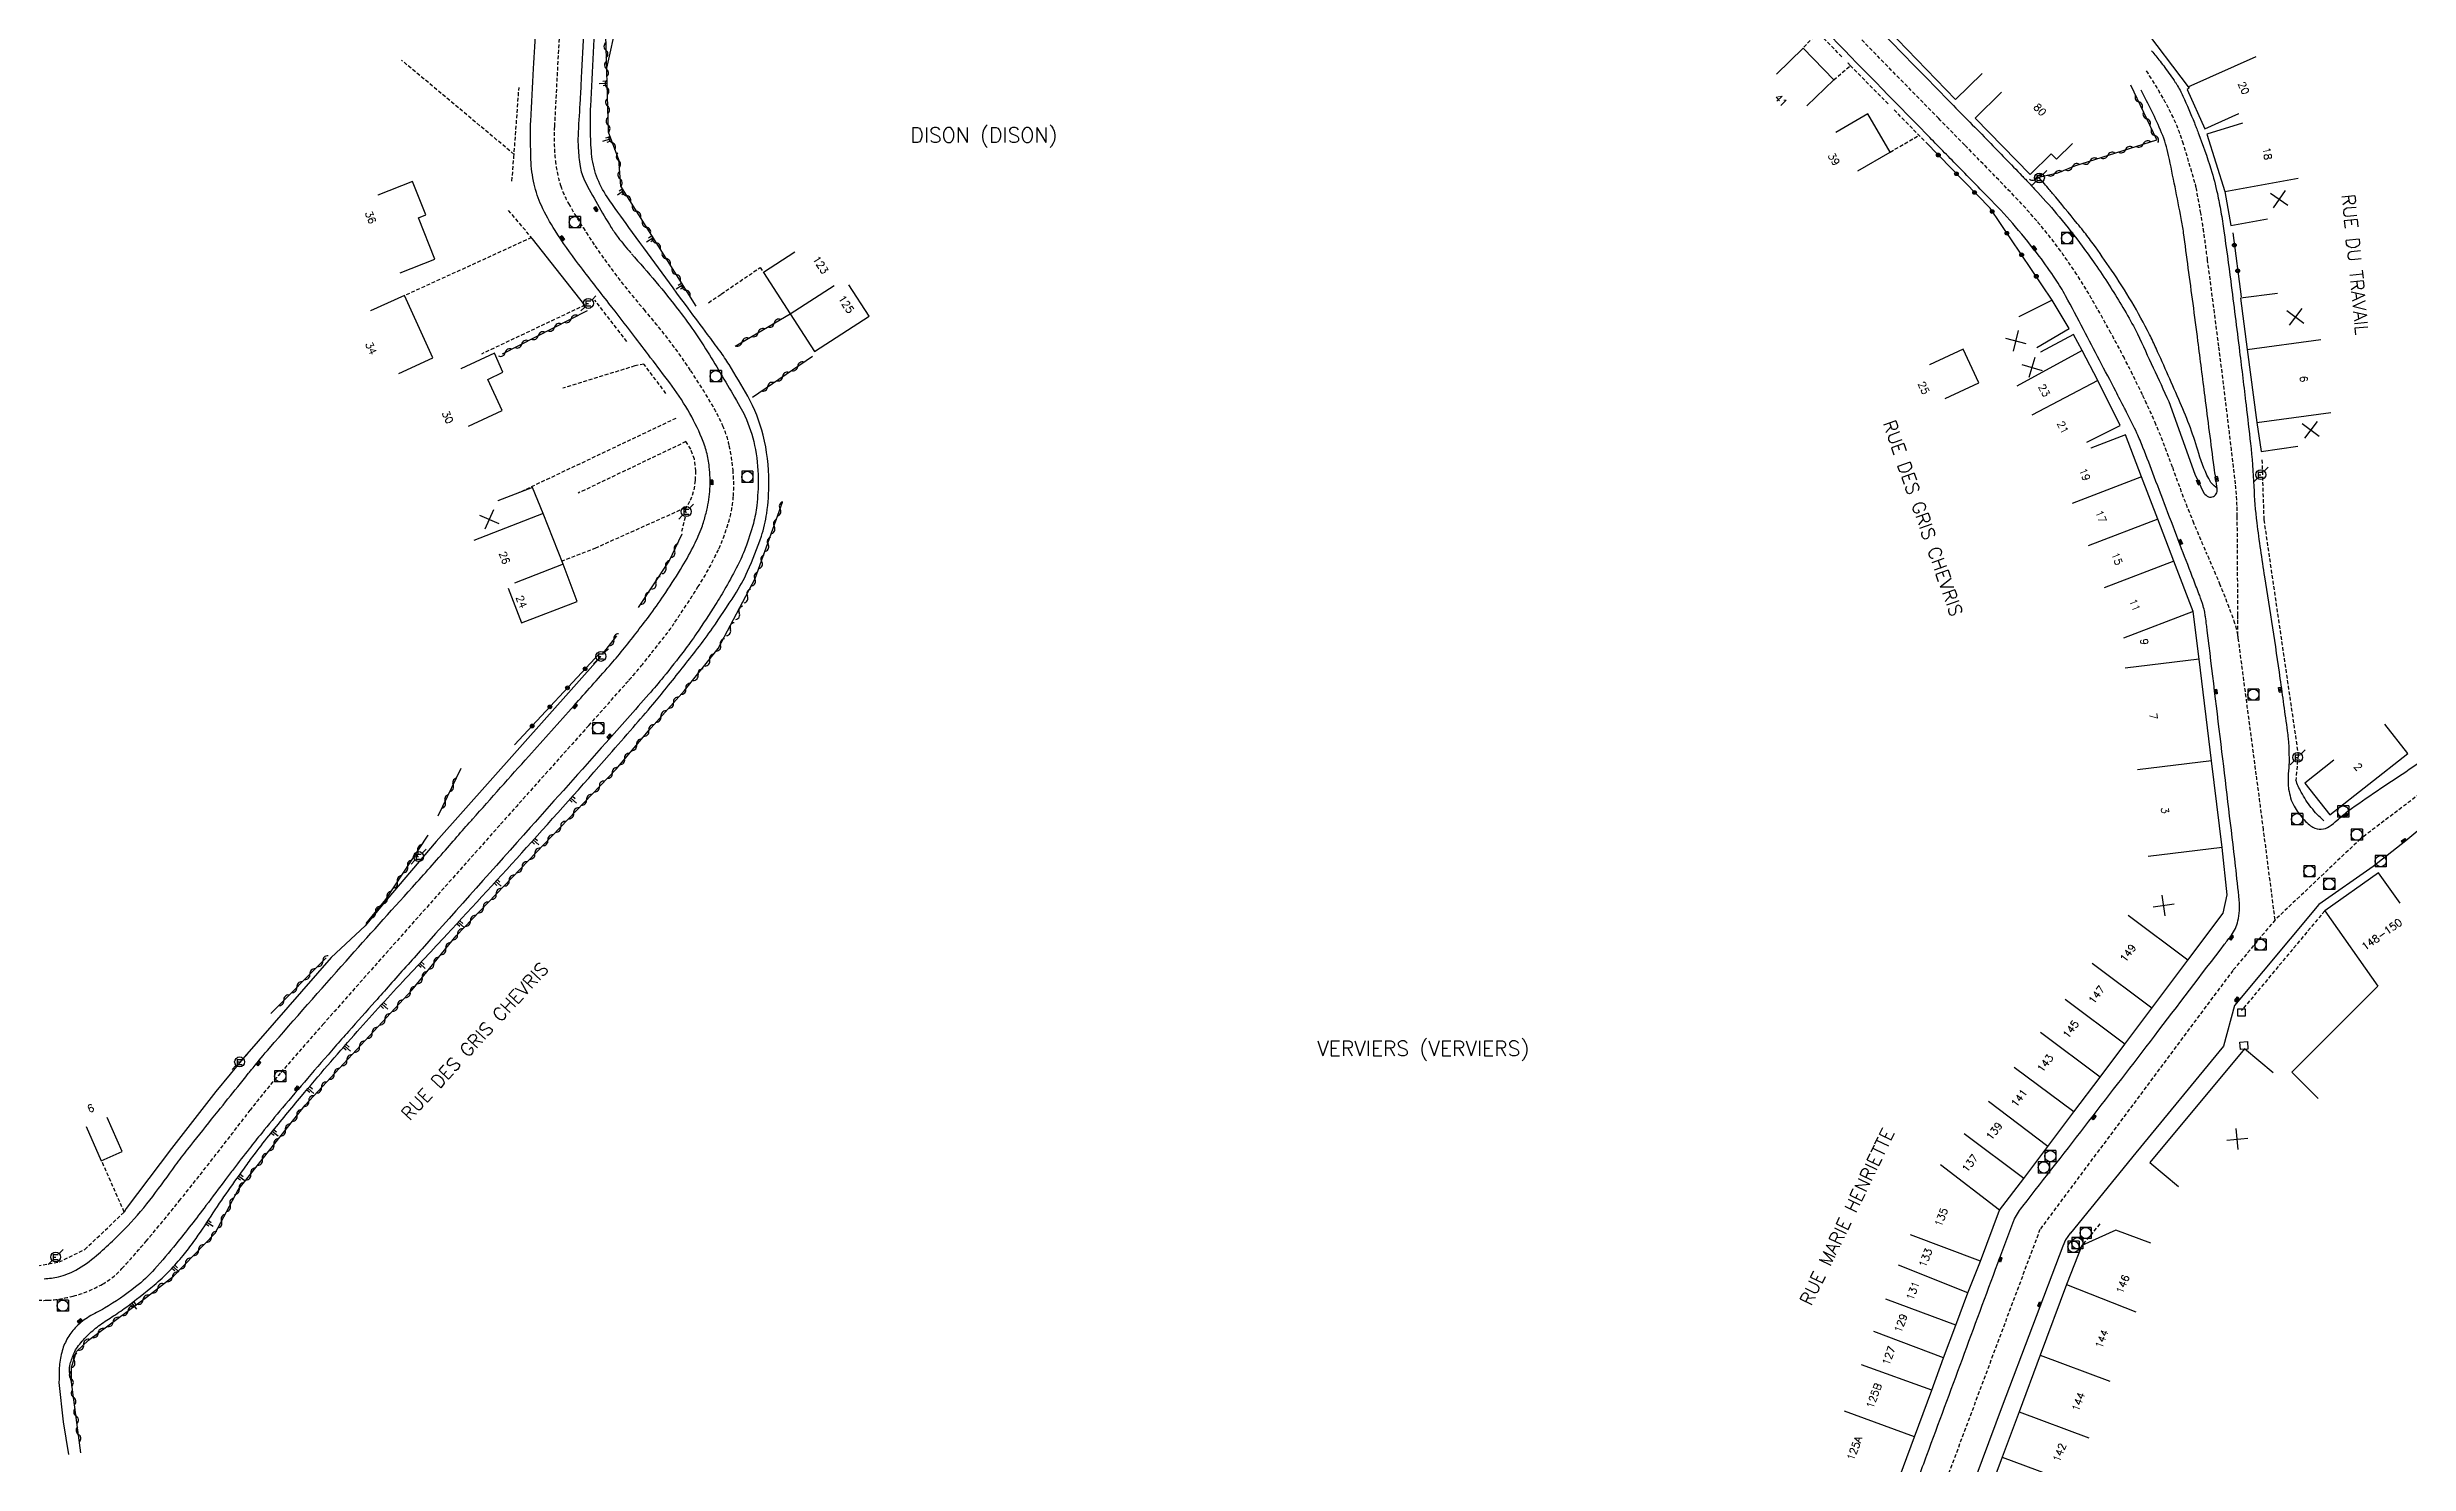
# Model space of a CAD drawing. Header units: millimetres. Extents: x 256000 to 257000, y 144000 to 145001.
# Drawn here: x 256398 to 256714.9, y 144309 to 144499.1 of the extents above; entities that cross this region are included whole.
import ezdxf
from ezdxf.enums import TextEntityAlignment as Align

# ---------------------------------------------------------------- set-up
doc = ezdxf.new("R2010")
doc.units = ezdxf.units.MM
doc.linetypes.add('DASHED', pattern=[0.75, 0.5, -0.25])
doc.layers.get('0').update_dxf_attribs({"linetype": 'CONTINUOUS'})
for name, color, linetype in [('W0001', 6, 'DASHED'), ('W0008', 7, 'CONTINUOUS'), ('W0100', 7, 'CONTINUOUS'), ('W0112', 1, 'DASHED'), ('W0211', 2, 'CONTINUOUS'), ('W0310', 3, 'CONTINUOUS'), ('W0322', 7, 'CONTINUOUS'), ('W0400', 7, 'CONTINUOUS'), ('W0420', 7, 'CONTINUOUS'), ('W0471', 7, 'CONTINUOUS'), ('W0980', 7, 'CONTINUOUS'), ('W0989', 7, 'CONTINUOUS'), ('W0991', 7, 'CONTINUOUS'), ('W1102', 7, 'CONTINUOUS')]:
    doc.layers.add(name, color=color, linetype=linetype)
doc.styles.get("Standard").update_dxf_attribs({"font": 'romans.shx', "width": 0.85})

# ---------------------------------------------------------------- blocks, each defined once
blk = doc.blocks.new('T471')
for p, q in [((-0.333334, 0.333334), (-0.333334, -0.333334)), ((-0.333334, 0.333334), (0.333334, 0.333334)), ((-0.333334, 0), (0, 0)), ((0.500001, 0.500001), (1.000002, 1.000002)), ((-0.500001, -0.500001), (-1.000002, -1.000002)), ((-0.333334, -0.333334), (0.333334, -0.333334))]:
    blk.add_line(p, q)
blk.add_ellipse((0, 0), major_axis=(0.471405, 0.471405), ratio=1, start_param=5.4977871438, end_param=11.780972451)
blk = doc.blocks.new('T400')
for p, q in [((-0.15, 0.3), (0.15, 0.3)), ((-0.15, -0.25), (-0.15, 0.3)), ((-0.15, 0.15), (0.15, 0.15)), ((-0.15, 0), (0.15, 0)), ((0.15, 0.3), (0.15, -0.25)), ((-0.15, -0.15), (0.15, -0.15)), ((-0.15, -0.25), (-0.15, -0.3)), ((-0.15, -0.3), (0.15, -0.3)), ((0.15, -0.3), (0.15, -0.25))]:
    blk.add_line(p, q)
blk = doc.blocks.new('T420')
for p, q in [((0.75, 0.75), (-0.75, 0.75)), ((-0.75, 0.75), (-0.75, -0.75)), ((0.75, 0.75), (0.75, -0.75)), ((0.75, -0.75), (-0.75, -0.75))]:
    blk.add_line(p, q)
blk.add_ellipse((0, 0), major_axis=(-0.53, 0.53), ratio=1, start_param=3.926991, end_param=10.210176)
blk = doc.blocks.new('t112o')
at = {"color": 0, "linetype": 'Continuous'}
for p, q in [((-0.5, 0.5), (0.5, 0.5)), ((-0.5, -0.5), (-0.5, 0.5)), ((0.5, 0.5), (0.5, -0.5)), ((0.5, -0.5), (-0.5, -0.5))]:
    blk.add_line(p, q, dxfattribs=at)
blk = doc.blocks.new('t322o')
at = {"color": 0, "linetype": 'Continuous'}
for radius in [0.25, 0.15]:
    blk.add_circle((0, 0), radius, dxfattribs=at)
blk = doc.blocks.new('t310o')
at = {"color": 0, "linetype": 'Continuous'}
for centre, start, end in [((-0.5, 0.38), 216.8699, 323.1304), ((0.5, -0.37), 36.8699, 143.1303)]:
    blk.add_arc(centre, 0.625, start, end, dxfattribs=at)
blk = doc.blocks.new('t211o')
at = {"color": 0, "linetype": 'Continuous'}
for p, q in [((-0.29, 0.5), (-0.29, 0)), ((0, 1), (0, 0)), ((0.29, 0.5), (0.29, 0))]:
    blk.add_line(p, q, dxfattribs=at)
blk = doc.blocks.new('t991o')
at = {"color": 0, "linetype": 'Continuous'}
for p, q in [((-1, 1), (1, -1)), ((-1, -1), (1, 1))]:
    blk.add_line(p, q, dxfattribs=at)

msp = doc.modelspace()

# ---------------------------------------------------------------- linework, layer by layer
at = {"layer": 'W0001'}
for points in [[(256295.03, 144586.36, -0.000002), (256297.34, 144577.54, 0.000001), (256299.64, 144568.73, 0.000219)], [(256264.62, 144702.54, 0.000016), (256281.55, 144637.86, -0.000036)], [(256301.12, 144563.11, -0.000026), (256313.71, 144515.14, -0.002102)], [(256623.98, 144517.98, -0.000019), (256640.51, 144501.09, -0.000028), (256651.83, 144489.54, -0.00025), (256655.33, 144485.96, -0.000155), (256660.95, 144480.2, -0.016208), (256664.99, 144475.79, -0.018649), (256668.21, 144471.72, -0.015394), (256670.36, 144468.6, -0.012754), (256672.74, 144464.68, -0.005269), (256674.95, 144460.74, -0.006135), (256676.77, 144457.32, -0.007851), (256679.17, 144452.46, -0.009736), (256680.98, 144448.48, -0.018073), (256683.2, 144442.74, 0.014439), (256685.92, 144435.53, 0.007465), (256687.74, 144431.29, -0.007277), (256689.61, 144426.93, -0.013671), (256691.58, 144421.78, -0.046821), (256691.97, 144420.22, -0.004518), (256692.03, 144419.8, -0.000104), (256694.45, 144401.46, -0.000527), (256695.41, 144394.1, -0.000321), (256696.97, 144382.01), (256696.97, 144382.01)], [(256469.03, 144541.93, -0.000005), (256469.23, 144545.36, -0.053376)], [(256395.32, 144331.19, 0.06593), (256398.1, 144330.97, 0.052841), (256401.53, 144331.52, 0.062192), (256405.46, 144333.13, 0.078968), (256408.08, 144335.22, 0.009686), (256411.31, 144338.88, 0.006748), (256415.77, 144344.29, 0.006867), (256425.26, 144356.45, -0.016474), (256429.32, 144361.45, -0.002489), (256435.14, 144368.09, -0.000617), (256458.76, 144394.71, -0.000981), (256470.71, 144408.09, 0.002156), (256476.13, 144414.19, 0.010448), (256477.74, 144416.08, 0.004927), (256481.01, 144420.21, 0.017024), (256482.27, 144421.95, 0.006479), (256485.36, 144426.67, 0.034672), (256488.16, 144431.81, 0.044712), (256489.67, 144436.1, 0.045193), (256490.11, 144438.86, 0.03832), (256490.08, 144442.16, 0.033243), (256489.55, 144445.7, 0.046666), (256488.76, 144448.14, 0.030442), (256487.43, 144450.8, 0.015611), (256484.36, 144455.74, 0.032063), (256478.21, 144463.79, -0.029705), (256471.54, 144472.44, -0.019574), (256468, 144478.11, -0.050926), (256466.95, 144480.47, -0.052399), (256466.23, 144483.85, -0.039325), (256466.1, 144488.44, -0.000859), (256466.84, 144502.47, -0.000398), (256468.52, 144532.74)], [(256679.69, 144495.96, -0.029481), (256682.99, 144490.29, -0.042934), (256684.67, 144486.1, -0.002683), (256686.22, 144480.9, -0.023621), (256686.37, 144480.3, -0.005125), (256687, 144476.81, -0.007195), (256687.4, 144474.31, -0.002627), (256687.91, 144470.54, -0.000858), (256689.41, 144458.97, -0.00325), (256691.65, 144440.49, -0.020742), (256691.86, 144437.59, -0.006046), (256691.89, 144436.16, -0.000648), (256691.97, 144422.9, -0.001109), (256691.97, 144422.37, -0.000272), (256691.97, 144420.22), (256691.97, 144420.22)]]:
    msp.add_lwpolyline(points, format="xyb", dxfattribs=at)
msp.add_lwpolyline([(256731.47, 144411.24), (256721.16, 144402.53), (256708.43, 144392.88), (256696.97, 144382.01), (256691.31, 144375.23), (256665.42, 144340.48), (256651.03, 144302.02)], dxfattribs=at)
at = {"layer": 'W0008'}
msp.add_line((256470.2, 144464.49), (256463.17, 144473.38), dxfattribs=at)
for points in [[(256345.12, 144420.41, 0.000002), (256349.62, 144406.3, 0.000003), (256352.75, 144396.5, 0.00002)], [(256588.5, 144540.84, 0.000001), (256583.45, 144543.53, 0.000075)], [(256443.12, 144562.68, 0), (256444.4, 144561.69, 0.000003)], [(256464.57, 144519.81, -0.000004), (256465.18, 144531.04, -0.001345)], [(256626.03, 144519.56, 0.000005), (256635.51, 144509.93, -0.000025), (256637.61, 144507.8, -0.000265)], [(256621.4, 144516.94, 0.000003), (256616.26, 144522.16, 0.000022)], [(256647.94, 144303.97, 0.000564), (256650.25, 144310.2, -0.000353), (256659.77, 144335.96, -0.001329), (256661.9, 144341.66, -0.032252), (256662.01, 144341.89, -0.044008), (256663.13, 144343.61, 0.003126), (256680.78, 144366.42, 0.000166), (256690.18, 144378.73, 0.001667), (256691.11, 144379.96, 0.10702), (256691.99, 144381.86, 0.079951), (256692.16, 144384.64, 0.003838), (256691.66, 144389.23, 0.001149), (256689.84, 144404.56, 0.00008), (256687.87, 144420.82, 0.00165), (256687.77, 144421.6, 0.004996), (256687.63, 144422.66, 0.008178), (256687.52, 144423.3, 0.029194), (256687.32, 144424.12, 0.016747), (256686.85, 144425.51, 0.001323), (256686.05, 144427.57, -0.000646), (256684.43, 144431.8, -0.001594), (256680.76, 144441.45, 0.003884), (256679.24, 144445.4, 0.015101), (256678.43, 144447.29, 0.009842), (256677.04, 144450.11, 0.000536), (256676.76, 144450.66, 0.000131), (256675.58, 144452.94, 0.001452), (256671.26, 144461.22, 0.002648), (256668.86, 144465.74, 0.02287), (256667.52, 144467.96, 0.015616), (256665.33, 144471.06, 0.015354), (256662.15, 144474.99, 0.016135), (256658.91, 144478.53, 0.000242), (256654.13, 144483.41, -0.000289), (256650.13, 144487.49, -0.000008), (256636.65, 144501.29, -0.00006), (256634.83, 144503.15, -0.001168)], [(256355.22, 144388.75, -0.000007), (256362.36, 144366.39, -0.00164)], [(256397.62, 144333.86, 0.049397), (256399.57, 144334.12, 0.069514), (256401.88, 144335.02, 0.050713), (256404.66, 144336.96, 0.024798), (256408.85, 144340.96, 0.027725), (256412.2, 144344.91, 0.006509), (256415.27, 144349.07, -0.012296), (256416.92, 144351.25, -0.000348), (256420.11, 144355.26, -0.001278), (256420.98, 144356.35, -0.000821), (256423.61, 144359.6, 0.001468), (256425.07, 144361.42, 0.001557), (256425.29, 144361.69, -0.000891), (256425.66, 144362.16, -0.011051), (256427.87, 144364.8, -0.002448), (256438.14, 144376.47, -0.002404), (256447.05, 144386.39, 0.004519), (256451.76, 144391.69, 0.002125), (256453.77, 144394, -0.004774), (256454.67, 144395.02, -0.00006), (256455.11, 144395.52, -0.000004), (256462.65, 144403.97, -0.000047), (256468.73, 144410.76, 0.00006), (256473.49, 144416.09, 0.014374), (256475.28, 144418.22, 0.006997), (256478.79, 144422.75, 0.012744), (256480.74, 144425.5, 0.010218), (256483.02, 144429.03, 0.019331), (256484.71, 144432.03, 0.025433), (256485.78, 144434.42, 0.021453), (256486.1, 144435.34, 0.012303), (256486.54, 144436.98, 0.044631), (256486.96, 144439.83, 0.043362), (256486.88, 144442.79, 0.035175), (256486.51, 144444.78, 0.036334), (256485.88, 144446.64, 0.031515), (256484, 144450.42, 0.030419), (256481.57, 144454.06, 0.000763), (256479.01, 144457.44, 0.000851), (256476.71, 144460.46, 0.00172), (256473.41, 144464.73, -0.001398), (256469.35, 144469.98, -0.022526), (256466.19, 144474.5, -0.032556), (256464.36, 144477.84, -0.052689), (256463.38, 144480.73, -0.047946), (256462.95, 144484.05, -0.006873), (256462.88, 144487.55, -0.014772), (256462.92, 144489.18, -0.000482), (256463.31, 144496.23, 0.00058), (256463.63, 144502.09, 0.000013), (256464.34, 144515.43, -0.000047)], [(256570.32, 144556.42, 0.000004), (256573.76, 144554.59, 0.000044)], [(256471.86, 144534.44, 0.000031), (256470.78, 144515.27, 0.000343)], [(256641.24, 144504.1, -0.000078), (256653.52, 144491.58, -0.000738), (256658.54, 144486.45, -0.000828), (256663, 144481.86, -0.003671), (256663.46, 144481.38, -0.001003), (256665.12, 144479.6, -0.014858), (256668.01, 144476.32, -0.01294), (256671.1, 144472.38, -0.009093), (256672.8, 144470.01, -0.007742), (256674.71, 144467.15, -0.008707), (256676.35, 144464.5, -0.008391), (256677.96, 144461.69, -0.016394), (256678.5, 144460.62, -0.001961), (256682.71, 144451.55), (256686.22, 144441.82), (256687.42, 144439.26, 0.109145), (256688.05, 144438.78, 0.18576), (256688.53, 144438.75, 0.182282), (256689.06, 144439.16, 0.1684), (256689.21, 144439.87, 0.012556), (256689.02, 144441.19, -0.01047), (256688.78, 144442.76, -0.000442), (256687.57, 144452.23, 0.000564), (256686.62, 144459.67, 0.000805), (256685.96, 144464.69, 0.000425), (256684.69, 144474.19, 0.014271), (256684.38, 144476.1, 0.003201), (256682.68, 144484.58, 0.0492), (256681.74, 144487.62, 0.02475), (256678.99, 144493.32), (256678.99, 144493.32)], [(256470.41, 144508.39, -0.000241), (256469.7, 144495.02, -0.001565), (256469.54, 144492.06, 0.001064), (256469.29, 144487.71, 0.027625), (256469.29, 144485.55, 0.024155), (256469.54, 144483.09, 0.080352), (256470.14, 144481.23, 0.021484), (256473.73, 144474.9, 0.024735), (256474.64, 144473.58, 0.014679), (256476.35, 144471.5), (256476.35, 144471.5)], [(256401.32, 144319.98, -0.061132), (256401.03, 144321.43, -0.090039), (256401.13, 144322.43, -0.032068), (256401.66, 144323.9, -0.056495), (256402.11, 144324.68, -0.037071), (256403.41, 144326.19, -0.036352), (256404.94, 144327.52, -0.021429), (256406.71, 144328.72, 0.020063), (256408.6, 144330.01, 0.015673), (256412.39, 144333, 0.026416), (256414.49, 144334.96, 0.017507), (256416.28, 144336.96, 0.019779), (256417.73, 144338.84, 0.01164), (256420.03, 144342.24, -0.011454), (256422.36, 144345.69, -0.002256), (256424.71, 144348.98, -0.004296), (256425.97, 144350.7, -0.009319), (256428.04, 144353.36, -0.004873), (256432.15, 144358.34, -0.005946), (256439.23, 144366.55, -0.006641), (256445.75, 144373.75, -0.002666), (256448.79, 144376.97, 0.002809), (256451.67, 144380.04, 0.003588), (256462.37, 144391.72, 0.003415), (256473.45, 144404.15, 0.001838), (256476.66, 144407.83, 0.002205), (256479.32, 144410.92, 0.00762), (256481.15, 144413.15, 0.003291), (256485.3, 144418.4, 0.013707), (256487.31, 144421.15, 0.008725), (256490.29, 144425.6, 0.036201), (256492.02, 144428.78, 0.026027), (256493.87, 144433.47, 0.046198), (256494.59, 144436.55, 0.034776), (256494.88, 144440.74, 0.060447), (256494.11, 144447.03, 0.068006), (256492.03, 144452.27, 0.009353), (256489.53, 144456.51, 0.020934), (256488.29, 144458.34, 0.00105), (256486.66, 144460.55, -0.000655), (256484.03, 144464.09, -0.002094), (256476.1, 144474.91, -0.005583), (256473.18, 144479.02, -0.064963), (256471.75, 144481.79, -0.065478), (256471.09, 144484.81, -0.016996), (256470.93, 144487.96, -0.016676), (256470.98, 144491.18, -0.001823), (256471.75, 144505.59, 0.001599)], [(256680.4, 144498.61, -0.00716), (256681.53, 144497.22, -0.012041), (256682.18, 144496.36, -0.002111), (256683.58, 144494.38, -0.014339), (256683.78, 144494.08, -0.030822), (256684.6, 144492.54, -0.013719), (256686.14, 144488.94, -0.001279), (256686.39, 144488.31, -0.001184), (256686.65, 144487.62, -0.015594), (256688.35, 144482.76, -0.023413), (256689.22, 144479.45, -0.009183), (256689.69, 144477.03, -0.008588), (256690.1, 144474.44, -0.002512), (256691.01, 144467.69, -0.0018), (256692.2, 144458.27, -0.001166), (256693.07, 144451.11, -0.001607), (256693.66, 144445.91, -0.017037), (256694.11, 144440.16, 0.020108), (256694.51, 144435.3, 0.009184), (256695.55, 144428.03, -0.004877), (256697.62, 144414.37, -0.000919), (256698.6, 144407.35, -0.006485), (256698.72, 144406.35, -0.01754), (256698.78, 144405.65, -0.005904), (256698.84, 144403.56, -0.028558), (256698.77, 144402, 0.027488), (256698.71, 144400.39, 0.038886), (256698.78, 144399.54, 0.027368), (256699.05, 144398.36, 0.065518), (256699.53, 144397.25, 0.039283), (256700.7, 144395.6, 0.040986), (256701.42, 144394.88, 0.054452), (256702.05, 144394.44, 0.133719), (256703.17, 144394.18, 0.138221), (256704.23, 144394.53, 0.043453), (256705.3, 144395.38, -0.031676), (256706.73, 144396.58, -0.013316), (256710.68, 144399.34, 0.006997), (256718.26, 144404.48, 0.020542)], [(256689.21, 144439.87, -0.010424), (256688.41, 144440.63, -0.069973), (256688.31, 144440.76, -0.057507), (256686.72, 144444.58, 0.032801), (256684.25, 144451.39, 0.002795), (256681, 144458.7, 0.010911), (256680.12, 144460.55, 0.016566), (256677.73, 144464.93, 0.01634), (256675.01, 144469.2, 0.006009), (256672.54, 144472.73, 0.01189), (256671.23, 144474.47, 0.003753), (256670.43, 144475.45, 0.000913), (256667.12, 144479.49, 0.006136), (256666.67, 144480.01, 0.002086), (256665.34, 144481.55), (256665.34, 144481.55)], [(256476.43, 144471.37, -0.021389), (256482.83, 144463.73, -0.027899), (256487.14, 144457.42, -0.004426), (256490.99, 144450.89, -0.023626), (256491.65, 144449.63, -0.055434), (256492.96, 144445.66, -0.05147), (256493.44, 144441.18, -0.028049), (256493.25, 144437.6, -0.041252), (256492.79, 144435.21, -0.020752), (256491.7, 144431.85, -0.029644), (256490.7, 144429.59, -0.009962), (256489.1, 144426.64, -0.01234), (256487.71, 144424.31, -0.008136), (256485.14, 144420.4, -0.013443), (256483.49, 144418.1, -0.007564), (256480.74, 144414.6, -0.011082), (256478.78, 144412.28, -0.00049), (256473.02, 144405.8, -0.000278), (256462.86, 144394.4, -0.000052), (256448.35, 144378.14, 0.000175), (256444.02, 144373.28, 0.00029), (256442.05, 144371.06, 0.000159), (256438.47, 144367.03, 0.001946), (256436.64, 144364.96, 0.000961), (256432.97, 144360.74, 0.004223), (256429.61, 144356.79, 0.004976), (256426.82, 144353.4, 0.003105), (256425.14, 144351.28, 0.002434), (256423.03, 144348.57, 0.003654), (256421.98, 144347.18, -0.001452), (256419.34, 144343.66, -0.008263), (256415.33, 144338.53, -0.012095), (256412.45, 144335.14, -0.044963), (256409.91, 144332.76, -0.030889), (256405.73, 144329.89, -0.021687), (256404.67, 144329.32, 0.022908), (256403.66, 144328.77, 0.058993), (256401.97, 144327.45, 0.066524), (256400.81, 144325.95, 0.059717), (256400.06, 144324.2, 0.054056), (256399.68, 144322.13, 0.009912), (256399.66, 144321.73, 0.002185), (256399.62, 144319.92), (256400.19, 144314.64), (256400.89, 144310.27), (256400.89, 144310.27)], [(256703.49, 144395.31, -0.044093), (256701.82, 144397.08, -0.044093), (256700.48, 144399.13, -0.016294), (256700.08, 144399.94, -0.016294), (256699.74, 144400.77), (256699.74, 144400.77)]]:
    msp.add_lwpolyline(points, format="xyb", dxfattribs=at)
for points in [[(256472.34, 144417.36), (256450.22, 144392.52), (256443.61, 144384.75), (256440.7, 144381.21), (256436.14, 144376.94), (256424.52, 144363.64), (256420.67, 144358.98), (256414.7, 144351.34), (256408.64, 144343.27), (256408.38, 144342.8), (256408.38, 144342.8)], [(256736.6, 144411.31), (256724.07, 144400.58), (256714.53, 144392.59), (256710.12, 144389.18), (256702.82, 144384.07), (256691.51, 144370.51), (256690.04, 144365.06), (256678.28, 144350.76), (256669.51, 144339.97), (256669.49, 144339.99), (256668.84, 144339.07), (256668.49, 144338.21), (256660.37, 144316.76), (256654.12, 144300.08)]]:
    msp.add_lwpolyline(points, dxfattribs=at)
at = {"layer": 'W0100'}
for points in [[(256642.42, 144504.17), (256654.1, 144492.07), (256657.67, 144495.57), (256657.67, 144495.57)], [(256682.85, 144505.31), (256678.86, 144502.29), (256685.43, 144493.61), (256685.19, 144493.43), (256687.53, 144488.15), (256692.1, 144490.18), (256692.1, 144490.18)], [(256634.16, 144491.24), (256637.75, 144494.72), (256633.64, 144498.97), (256630.05, 144495.49), (256630.05, 144495.49)], [(256660.28, 144493.08), (256656.71, 144489.58), (256664.11, 144482.03), (256666.93, 144484.8), (256667.63, 144484.09), (256669.77, 144486.19), (256669.77, 144486.19)], [(256641, 144482.51), (256645.32, 144485.02), (256642.33, 144490.16), (256638.01, 144487.65), (256638.01, 144487.65)], [(256692.6, 144488.89), (256687.83, 144487.41), (256690.22, 144479.72), (256691.05, 144475.17), (256695.97, 144476.08), (256695.97, 144476.08)], [(256445.42, 144468.81), (256450.07, 144470.65), (256447.86, 144476.22), (256448.84, 144476.61), (256447.07, 144481.09), (256442.42, 144479.24), (256442.42, 144479.24)], [(256498.35, 144471.59), (256494.15, 144468.87), (256497.74, 144463.32), (256501.01, 144458.29), (256508.33, 144463.03), (256505.61, 144467.23), (256505.61, 144467.23)], [(256445.22, 144455.33), (256449.77, 144457.4), (256445.98, 144465.78), (256441.43, 144463.72), (256441.43, 144463.72)], [(256665.02, 144458.82), (256669.32, 144461.37), (256667.05, 144465.16), (256662.59, 144462.92), (256662.59, 144462.92)], [(256697.28, 144466.05), (256692.32, 144465.41), (256693.2, 144458.53), (256694.54, 144448.72), (256695.08, 144444.86), (256700.04, 144445.55), (256700.04, 144445.55)], [(256454.55, 144448.24), (256459.08, 144450.37), (256457.15, 144454.49), (256459.2, 144455.51), (256458.05, 144458.04), (256453.53, 144455.92), (256453.53, 144455.92)], [(256652.68, 144451.95), (256657.22, 144454.05), (256655.12, 144458.58), (256650.59, 144456.48), (256650.59, 144456.48)], [(256671.7, 144446.11), (256676.19, 144448.32), (256673.19, 144454.39), (256671.08, 144458.38), (256669.9, 144460.55), (256665.49, 144458.2), (256665.49, 144458.2)], [(256645.63, 144304.7), (256648.57, 144312.63), (256650.89, 144318.89), (256652.48, 144323.25), (256654.11, 144327.62), (256655.74, 144331.97), (256657.42, 144336.21), (256660.01, 144343.04), (256663.27, 144347.3), (256666.48, 144351.59), (256669.98, 144356.23), (256673.48, 144360.91), (256676.81, 144365.34), (256680.41, 144370.15), (256685.26, 144376.59), (256690, 144382.92), (256690.54, 144385.38), (256689.85, 144391.73), (256688.44, 144403.36), (256686.76, 144416.97), (256685.99, 144423.36), (256683.39, 144430.15), (256681.23, 144435.78), (256679.05, 144441.47), (256676.89, 144447.07), (256672.23, 144445.28), (256672.23, 144445.28)], [(256459.88, 144426.52), (256461.68, 144421.86), (256469.14, 144424.74), (256467.26, 144429.73), (256464.58, 144436.55), (256463.16, 144440.03), (256458.5, 144438.21), (256458.5, 144438.21)], [(256704.87, 144403.43), (256700.95, 144400.33), (256704.33, 144396.08), (256714.79, 144404.34), (256711.69, 144408.26), (256711.69, 144408.26)], [(256713.74, 144384.24), (256710.86, 144388.33), (256703.62, 144383.22), (256710.76, 144373.1), (256703.09, 144365.44), (256699.22, 144361.57), (256702.75, 144358.04), (256702.75, 144358.04)], [(256696.69, 144361.48), (256692.85, 144364.68), (256680.17, 144349.45), (256684.01, 144346.25), (256684.01, 144346.25)], [(256403.28, 144354.27), (256405.3, 144349.69), (256408.11, 144350.93), (256406.08, 144355.51), (256406.08, 144355.51)], [(256680.3, 144338.61), (256675.61, 144340.36), (256671.05, 144338.3), (256668.99, 144333.09), (256665.44, 144323.6), (256662.62, 144315.99), (256660.36, 144309.93), (256658.05, 144303.78), (256656.28, 144298.98)]]:
    msp.add_lwpolyline(points, dxfattribs=at)
at = {"layer": 'W0112'}
for p, q in [((256460.69, 144484.72), (256445.56, 144497.37)), ((256637.75, 144494.72), (256639.99, 144496.62)), ((256649.87, 144486.57), (256645.81, 144490.72)), ((256645.32, 144485.02), (256649.18, 144487.27)), ((256463.17, 144473.38), (256459.84, 144477.33)), ((256463.02, 144473.56), (256445.99, 144465.76)), ((256470.2, 144464.49), (256456.3, 144457.92)), ((256475.82, 144459.61), (256471.5, 144465.17)), ((256482.41, 144449.3), (256461.37, 144439.33)), ((256483.21, 144434.14), (256483.77, 144436.5)), ((256483.64, 144437.09), (256483.77, 144436.5)), ((256703.62, 144383.22), (256692.48, 144369.86)), ((256673.46, 144341.22), (256671.06, 144338.31))]:
    msp.add_line(p, q, dxfattribs=at)
for points in [[(256638.84, 144497.81), (256635.58, 144501.13), (256633.64, 144498.97), (256633.64, 144498.97)], [(256645.06, 144491.48), (256639.99, 144496.62), (256639.55, 144497.08), (256639.55, 144497.08)], [(256460.4, 144481.14), (256460.66, 144484.32), (256461.35, 144493.7), (256461.35, 144493.7)], [(256486.77, 144464.81), (256488.49, 144465.98), (256493.71, 144469.54), (256494.15, 144468.87), (256494.15, 144468.87)], [(256481.07, 144452.65), (256478.09, 144456.59), (256476.89, 144456.33), (256467.21, 144453.33), (256467.21, 144453.33)], [(256483.64, 144437.09), (256484.36, 144438.3), (256484.86, 144439.71), (256485.02, 144441.01), (256485.07, 144442.22), (256484.89, 144443.81), (256484.39, 144445.15), (256483.74, 144446.17), (256469.28, 144439.26), (256469.28, 144439.26)], [(256695.2, 144443.72), (256695.46, 144435.67), (256700.07, 144404.11), (256699.74, 144400.77), (256699.74, 144400.77)], [(256467.03, 144430.12), (256471.58, 144431.9), (256483.77, 144437.36), (256483.55, 144437.26)], [(256395.26, 144335.57), (256396.75, 144335.6), (256399.64, 144336.1), (256403.09, 144337.78), (256408.38, 144342.8), (256405.37, 144349.63), (256405.37, 144349.63)]]:
    msp.add_lwpolyline(points, dxfattribs=at)
at = {"layer": 'W0211'}
msp.add_lwpolyline([(256473.14, 144496.29), (256474.51, 144502.56), (256475.78, 144510.11), (256476.76, 144519.41), (256478.63, 144535.33), (256479.81, 144543.41), (256481.18, 144548.21), (256483.44, 144550.36), (256486.28, 144552.13), (256489.22, 144553.21), (256493.34, 144553.79), (256497.27, 144553.79), (256512.47, 144553.4), (256526.4, 144552.93), (256530.72, 144552.63), (256534.74, 144551.85), (256537.58, 144550.67), (256546.21, 144546.56)], dxfattribs=at)
at = {"layer": 'W0310'}
for p, q in [((256459.15, 144457.94), (256470.55, 144463.77)), ((256490.34, 144458.98), (256497.74, 144463.32)), ((256492.68, 144452.16), (256500.74, 144457.63)), ((256472.55, 144417.64), (256474.49, 144420.12)), ((256450.52, 144395.95), (256453.57, 144402.37)), ((256428.04, 144369.45), (256435.48, 144376.91))]:
    msp.add_line(p, q, dxfattribs=at)
for points in [[(256475.86, 144546.17), (256475.34, 144534.66), (256473.93, 144521.74), (256472.92, 144502.31), (256473.31, 144487.73), (256474.68, 144484.03), (256474.98, 144480.44), (256485.09, 144464.36), (256485.09, 144464.36)], [(256664.63, 144481.53), (256667.83, 144482.26), (256670.12, 144483.16), (256681.09, 144486.69), (256677.6, 144494.01), (256677.6, 144494.01)], [(256402.57, 144310.5), (256401.32, 144319.98), (256401.3, 144322), (256401.97, 144324.11), (256403.59, 144325.59), (256411.38, 144331.39), (256414.99, 144334.22), (256420.59, 144339.99), (256423.67, 144345.78), (256432.64, 144357.13), (256447.03, 144372.61), (256452.91, 144379.86), (256474.38, 144402.24), (256478.74, 144407.38), (256483.55, 144412.79), (256488.06, 144418.4), (256493.02, 144427.81), (256496.68, 144438.03), (256496.68, 144438.03)], [(256477.38, 144423.9), (256481.5, 144430.14), (256483.26, 144433.81), (256483.26, 144433.81)], [(256440.86, 144381.51), (256443.49, 144384.75), (256449.16, 144393.35), (256449.16, 144393.35)]]:
    msp.add_lwpolyline(points, dxfattribs=at)
at = {"layer": 'W0322'}
for p, q in [((256691.28, 144474.21), (256692.41, 144465.61)), ((256460.75, 144405.47), (256472.13, 144417.76))]:
    msp.add_line(p, q, dxfattribs=at)
msp.add_lwpolyline([(256667.05, 144465.16), (256658.72, 144477.48), (256650.1, 144486.36), (256650.1, 144486.36)], dxfattribs=at)
at = {"layer": 'W1102'}
for p, q in [((256685.29, 144493.8), (256694.43, 144497.86)), ((256690.22, 144479.72), (256700.05, 144481.53)), ((256497.74, 144463.32), (256503.62, 144467.13)), ((256671.08, 144458.38), (256662.3, 144453.6)), ((256693.2, 144458.53), (256703.1, 144459.89)), ((256673.19, 144454.39), (256664.35, 144449.72)), ((256694.54, 144448.72), (256704.45, 144450.1)), ((256679.05, 144441.47), (256669.72, 144437.88)), ((256464.58, 144436.55), (256455.27, 144432.91)), ((256681.23, 144435.78), (256671.88, 144432.21)), ((256467.26, 144429.73), (256460.74, 144427.17)), ((256683.39, 144430.15), (256674.05, 144426.57)), ((256685.99, 144423.36), (256676.65, 144419.79)), ((256686.76, 144416.97), (256676.83, 144415.77)), ((256688.44, 144403.36), (256678.52, 144402.13)), ((256689.85, 144391.73), (256679.92, 144390.53)), ((256685.26, 144376.59), (256677.25, 144382.58)), ((256680.41, 144370.15), (256672.42, 144376.16)), ((256676.81, 144365.34), (256668.81, 144371.34)), ((256673.48, 144360.91), (256665.49, 144366.91)), ((256669.98, 144356.23), (256661.97, 144362.21)), ((256666.48, 144351.59), (256658.5, 144357.62)), ((256663.27, 144347.3), (256655.26, 144353.28)), ((256660.01, 144343.04), (256652.07, 144349.13)), ((256657.42, 144336.21), (256648.07, 144339.74)), ((256655.74, 144331.97), (256646.45, 144335.66)), ((256654.11, 144327.62), (256644.75, 144331.12)), ((256668.99, 144333.09), (256678.29, 144329.41)), ((256652.48, 144323.25), (256643.11, 144326.76)), ((256650.89, 144318.89), (256641.49, 144322.3)), ((256665.44, 144323.6), (256674.81, 144320.09)), ((256648.57, 144312.63), (256639.19, 144316.1)), ((256662.62, 144315.99), (256671.99, 144312.51)), ((256660.36, 144309.93), (256669.73, 144306.44))]:
    msp.add_line(p, q, dxfattribs=at)

# ---------------------------------------------------------------- block references
at = {"layer": 'W0112'}
msp.add_blockref('t112o', (256692.45, 144369.58), dxfattribs=at)
at = {"layer": 'W0112', "rotation": 3.472869963707117}
msp.add_blockref('t112o', (256692.78, 144365.14), dxfattribs=at)
at = {"layer": 'W0211'}
for p, rotation in [((256473.12, 144494.29), 92.60481818114086), ((256473.57, 144486.8), 107.2025966031969), ((256475.36, 144479.88), 126.2773707938752), ((256479.3, 144473.53), 122.5399005094991), ((256483.29, 144467.21), 122.5399005094991), ((256468.32, 144398.35), 227.5842039658074), ((256463.26, 144392.73), 227.5842039658074), ((256458.2, 144387.19), 227.5842039658074), ((256453.23, 144381.66), 227.5842039658074), ((256448.04, 144376.16), 227.5842039658074), ((256442.98, 144370.68), 229.064808361047), ((256437.98, 144365.05), 229.064808361047), ((256433.08, 144359.38), 229.472712481471), ((256428.25, 144353.59), 233.1064055315028), ((256423.75, 144347.59), 233.1064055315028), ((256419.47, 144341.41), 236.5240041761119), ((256414.98, 144335.46), 227.5779155351384), ((256409.46, 144330.58), 217.2314924689269)]:
    msp.add_blockref('t211o', p, dxfattribs=dict(at, rotation=rotation))
at = {"layer": 'W0310'}
for p, rotation in [((256473.01, 144498.68), 271.5504922957432), ((256473.08, 144496.18), 271.5504922957432), ((256473.15, 144493.69), 271.5504922957432), ((256678.68, 144491.75), 115.4710093086964), ((256473.22, 144491.19), 271.5504922957432), ((256473.29, 144488.69), 271.5504922957432), ((256679.75, 144489.49), 115.4710093086964), ((256473.85, 144486.28), 290.3518009416208), ((256679.28, 144486.11), 17.84240190950877), ((256680.83, 144487.23), 115.4710093086964), ((256474.69, 144483.93), 274.7301082143579), ((256669.77, 144483.02), 21.59634841229387), ((256672.14, 144483.81), 17.84240190950877), ((256674.52, 144484.58), 17.84240190950877), ((256676.9, 144485.34), 17.84240190950877), ((256474.9, 144481.44), 274.7301082143579), ((256475.77, 144479.18), 302.1742608859382), ((256664.99, 144481.61), 12.72419107541934), ((256667.42, 144482.17), 12.72419107541934), ((256477.11, 144477.06), 302.1742608859382), ((256478.44, 144474.94), 302.1742608859382), ((256479.77, 144472.83), 302.1742608859382), ((256481.1, 144470.71), 302.1742608859382), ((256482.43, 144468.6), 302.1742608859382), ((256483.76, 144466.48), 302.1742608859382), ((256463.92, 144460.38), 27.05395348040297), ((256466.13, 144461.51), 27.05395348040297), ((256468.34, 144462.64), 27.05395348040297), ((256493.43, 144460.8), 30.38867443785126), ((256495.59, 144462.06), 30.38867443785126), ((256459.5, 144458.12), 27.05395348040297), ((256461.71, 144459.25), 27.05395348040297), ((256491.27, 144459.53), 30.38867443785126), ((256496.72, 144454.9), 34.14083058102069), ((256498.74, 144456.27), 34.14083058102069), ((256494.7, 144453.53), 34.14083058102069), ((256495.59, 144434.78), 71.12373532511224), ((256496.39, 144437.15), 71.57601251561199), ((256482.22, 144431.54), 64.2821872859901), ((256494.77, 144432.42), 70.5109393072315), ((256481.05, 144429.33), 59.89259205867813), ((256493.91, 144430.07), 69.1336313517216), ((256478.29, 144425.16), 54.39851246274945), ((256479.73, 144427.21), 55.99523953688754), ((256491.99, 144425.46), 65.37356792367183), ((256492.99, 144427.75), 67.74095051469357), ((256490.91, 144423.2), 63.00618533265008), ((256474.08, 144419.59), 51.93958654386113), ((256488.39, 144418.89), 56.33763474448674), ((256489.71, 144421.01), 59.72558304948916), ((256486.93, 144416.86), 52.79984643632257), ((256483.74, 144413.01), 48.49373614191943), ((256485.37, 144414.9), 50.15858941666185), ((256482.08, 144411.14), 48.04900748557775), ((256478.76, 144407.4), 49.45232172283388), ((256480.4, 144409.29), 48.36026850931449), ((256475.52, 144403.59), 49.63630606774559), ((256477.14, 144405.5), 49.63630606774559), ((256452.51, 144400.12), 64.58934840112711), ((256472.14, 144399.91), 46.20469580428009), ((256473.87, 144401.72), 46.20469580428009), ((256451.44, 144397.88), 64.58934840112711), ((256470.41, 144398.11), 46.20469580428009), ((256466.95, 144394.5), 46.20469580428009), ((256468.68, 144396.3), 46.20469580428009), ((256447.78, 144391.26), 56.61372436169561), ((256463.49, 144390.89), 46.20469580428009), ((256465.22, 144392.69), 46.20469580428009), ((256446.41, 144389.17), 56.61372436169561), ((256460.03, 144387.28), 46.20469580428009), ((256461.76, 144389.08), 46.20469580428009), ((256443.66, 144385), 56.61372436169561), ((256445.03, 144387.09), 56.61372436169561), ((256458.3, 144385.48), 46.20469580428009), ((256442.1, 144383.04), 50.96151659263474), ((256454.84, 144381.87), 46.20469580428009), ((256456.57, 144383.67), 46.20469580428009), ((256451.52, 144378.14), 50.96193707960133), ((256453.11, 144380.06), 46.20469580428009), ((256433.29, 144374.71), 45.10306921963863), ((256435.03, 144376.47), 45.10306921963863), ((256449.94, 144376.19), 50.96193707960133), ((256431.54, 144372.96), 45.10306921963863), ((256446.77, 144372.33), 47.07134176488871), ((256448.37, 144374.25), 50.96193707960133), ((256429.79, 144371.21), 45.10306921963863), ((256443.37, 144368.67), 47.07134176488871), ((256445.07, 144370.5), 47.07134176488871), ((256441.66, 144366.84), 47.07134176488871), ((256438.26, 144363.17), 47.07134176488871), ((256439.96, 144365), 47.07134176488871), ((256434.85, 144359.51), 47.07134176488871), ((256436.56, 144361.34), 47.07134176488871), ((256431.56, 144355.76), 51.69743814057047), ((256433.15, 144357.68), 47.07134176488871), ((256430.01, 144353.8), 51.69743814057047), ((256426.91, 144349.87), 51.69743814057047), ((256428.46, 144351.84), 51.69743814057047), ((256425.36, 144347.91), 51.69743814057047), ((256422.6, 144343.77), 62.00880221619244), ((256423.81, 144345.95), 51.69743814057047), ((256421.43, 144341.56), 62.00880221619244), ((256418.35, 144337.68), 45.80999398312142), ((256420.09, 144339.47), 45.80999398312142), ((256414.85, 144334.11), 38.15070522509802), ((256416.6, 144335.89), 45.80999398312142), ((256410.9, 144331.03), 36.63235353295699), ((256412.88, 144332.57), 38.15070522509802), ((256406.89, 144328.05), 36.63235353295699), ((256408.9, 144329.54), 36.63235353295699), ((256402.94, 144325), 46.86753892391789), ((256404.89, 144326.56), 36.63235353295699), ((256401.67, 144322.87), 70.02566084222207), ((256401.29, 144320.41), 92.54492345599395), ((256401.59, 144317.93), 97.49415434806811), ((256401.92, 144315.45), 97.49415434806811), ((256402.24, 144312.97), 97.49415434806811)]:
    msp.add_blockref('t310o', p, dxfattribs=dict(at, rotation=rotation))
at = {"layer": 'W0322'}
for p, rotation in [((256651.78, 144484.63), 134.1367213198388), ((256654.21, 144482.12), 134.1367213198388), ((256656.65, 144479.61), 134.1367213198388), ((256659.02, 144477.04), 124.2443742131381), ((256660.99, 144474.14), 124.2443742131381), ((256662.96, 144471.25), 124.2443742131381), ((256691.5, 144472.54), 277.4944778569972), ((256664.93, 144468.36), 124.2443742131381), ((256691.95, 144469.08), 277.4944778569972), ((256467.85, 144413.14), 47.21094652435314), ((256470.22, 144415.7), 47.21094652435314), ((256465.49, 144410.58), 47.21094652435314), ((256463.12, 144408.02), 47.21094652435314)]:
    msp.add_blockref('t322o', p, dxfattribs=dict(at, rotation=rotation))
at = {"layer": 'W0400'}
for p, rotation in [((256471.66, 144477.38), 31.87360000000001), ((256467.16, 144473.46), 214.4937), ((256669.73, 144473.95), 37.71079999999998), ((256664.66, 144472.11), 218.1194), ((256487.21, 144440.7), 179.1391), ((256686.69, 144440.72), 20.9384), ((256689.13, 144441.16), 188.4407), ((256684.29, 144432.69), 200.8855), ((256468.88, 144410.63), 138.2146), ((256689.03, 144412.6), 186.9129), ((256697.62, 144412.89), 7.843900000000027), ((256473.45, 144406.63), 318.3346), ((256706.43, 144396.03), 129.4639), ((256714.22, 144392.63), 307.6862), ((256691.09, 144379.63), 142.6505), ((256691.84, 144371.33), 320.1547), ((256426.39, 144362.76), 138.9173), ((256431.53, 144359.39), 319.4828), ((256672.64, 144355.51), 142.5654), ((256660.09, 144336.43), 159.365), ((256402.39, 144328.22), 309.5392), ((256665.37, 144330.42), 339.2586)]:
    msp.add_blockref('T400', p, dxfattribs=dict(at, rotation=rotation))
at = {"layer": 'W0420'}
for p in [(256468.84, 144475.61), (256669.05, 144473.47), (256487.75, 144454.95), (256491.98, 144441.44), (256694.05, 144412.23), (256471.96, 144407.7), (256699.92, 144395.51), (256706.1, 144396.54), (256707.93, 144393.43), (256701.57, 144388.51), (256711.13, 144389.88), (256704.23, 144386.81), (256695, 144378.67), (256429.31, 144361.02), (256666.81, 144350.3), (256665.94, 144348.79), (256671.55, 144340), (256669.92, 144338.14), (256670.44, 144338.62), (256400.13, 144330.23)]:
    msp.add_blockref('T420', p, dxfattribs=at)
at = {"layer": 'W0471'}
for p in [(256665.34, 144481.55), (256470.66, 144464.72), (256695.05, 144441.74), (256483.78, 144436.79), (256472.34, 144417.36), (256700, 144403.81), (256447.88, 144390.5), (256423.86, 144362.95), (256399.18, 144336.77)]:
    msp.add_blockref('T471', p, dxfattribs=at)
at = {"layer": 'W0991'}
for p, rotation in [((256697.52, 144478.71), 280.391902865086), ((256662.16, 144459.7), 300.6292719332583), ((256699.69, 144462.93), 277.8175625025899), ((256664.34, 144456.12), 298.580082601088), ((256701.75, 144447.75), 277.9371389929299), ((256457.35, 144435.74), 291.389132183226), ((256682.02, 144383.94), 53.20749437068772), ((256691.89, 144352.59), 50.2189308975849)]:
    msp.add_blockref('t991o', p, dxfattribs=dict(at, rotation=rotation))

# ---------------------------------------------------------------- texts
at = {"layer": 'W0980'}
for s, p in [('DISON (DISON)', (256523.72, 144487.17)), ('VERVIERS (VERVIERS)', (256582.67, 144364.61))]:
    msp.add_text(s, height=2, dxfattribs=at).set_placement(p, align=Align.MIDDLE)
at = {"layer": 'W0989'}
for s, rotation, p in [('RUE DU TRAVAIL', 275.6355, (256707.71, 144469.94)), ('RUE DES GRIS CHEVRIS', 289.3241, (256649.72, 144435.89)), ('RUE DES GRIS CHEVRIS', 47.2845, (256455.41, 144365.73)), ('RUE MARIE HENRIETTE', 64.2837, (256639.54, 144342.19))]:
    msp.add_text(s, height=1.75, rotation=rotation, dxfattribs=at).set_placement(p, align=Align.MIDDLE)
at = {"layer": 'W0991'}
for s, rotation, p in [('20', 293.9559, (256692.76, 144493.63)), ('41', 314.0843, (256630.67, 144491.97)), ('80', 314.432, (256665.41, 144490.71)), ('39', 300.1747, (256637.78, 144484.08)), ('18', 280.3919, (256695.91, 144484.83)), ('36', 291.611, (256441.44, 144476.27)), ('123', 302.9355, (256501.82, 144469.9)), ('125', 302.9355, (256505.25, 144464.61)), ('34', 294.3419, (256441.5, 144458.7)), ('6', 277.8176, (256700.81, 144454.58)), ('25', 294.7952, (256649.82, 144453.38)), ('23', 298.5801, (256665.99, 144453.04)), ('30', 295.1679, (256451.78, 144449.45)), ('21', 297.838, (256668.5, 144448.09)), ('19', 291.0531, (256671.44, 144441.76)), ('17', 290.9165, (256673.6, 144436.12)), ('26', 291.3891, (256459.4, 144430.59)), ('15', 290.9165, (256675.77, 144430.47)), ('24', 291.3891, (256461.68, 144424.68)), ('11', 291.0115, (256678.15, 144424.25)), ('9', 276.9171, (256679.42, 144419.32)), ('7', 276.9171, (256680.65, 144409.32)), ('2', 308.3089, (256708.13, 144402.54)), ('3', 277.0407, (256682.2, 144396.69)), ('148-150', 35.2037, (256711.28, 144380.05)), ('149', 53.2075, (256677.23, 144377.56)), ('147', 53.0162, (256673.02, 144371.96)), ('145', 53.1278, (256669.55, 144367.33)), ('143', 53.1164, (256666.13, 144362.77)), ('6', 23.831, (256403.88, 144356.72)), ('141', 53.2304, (256662.62, 144358.1)), ('139', 52.9234, (256659.29, 144353.67)), ('137', 53.2228, (256656.03, 144349.36)), ('135', 69.2855, (256652.17, 144342.1)), ('133', 68.3305, (256650.08, 144336.67)), ('146', 68.4147, (256676.53, 144333.12)), ('131', 69.4798, (256648.37, 144332.25)), ('129', 69.4798, (256646.74, 144327.89)), ('127', 69.4491, (256645.13, 144323.53)), ('144', 68.4147, (256673.72, 144325.77)), ('125B', 70.0275, (256643.15, 144318.15)), ('144', 69.4919, (256670.58, 144317.34)), ('125A', 69.6628, (256640.54, 144311.1)), ('142', 69.6362, (256668.05, 144310.53))]:
    msp.add_text(s, height=1, rotation=rotation, dxfattribs=at).set_placement(p, align=Align.MIDDLE)

doc.saveas('drawing.dxf')
